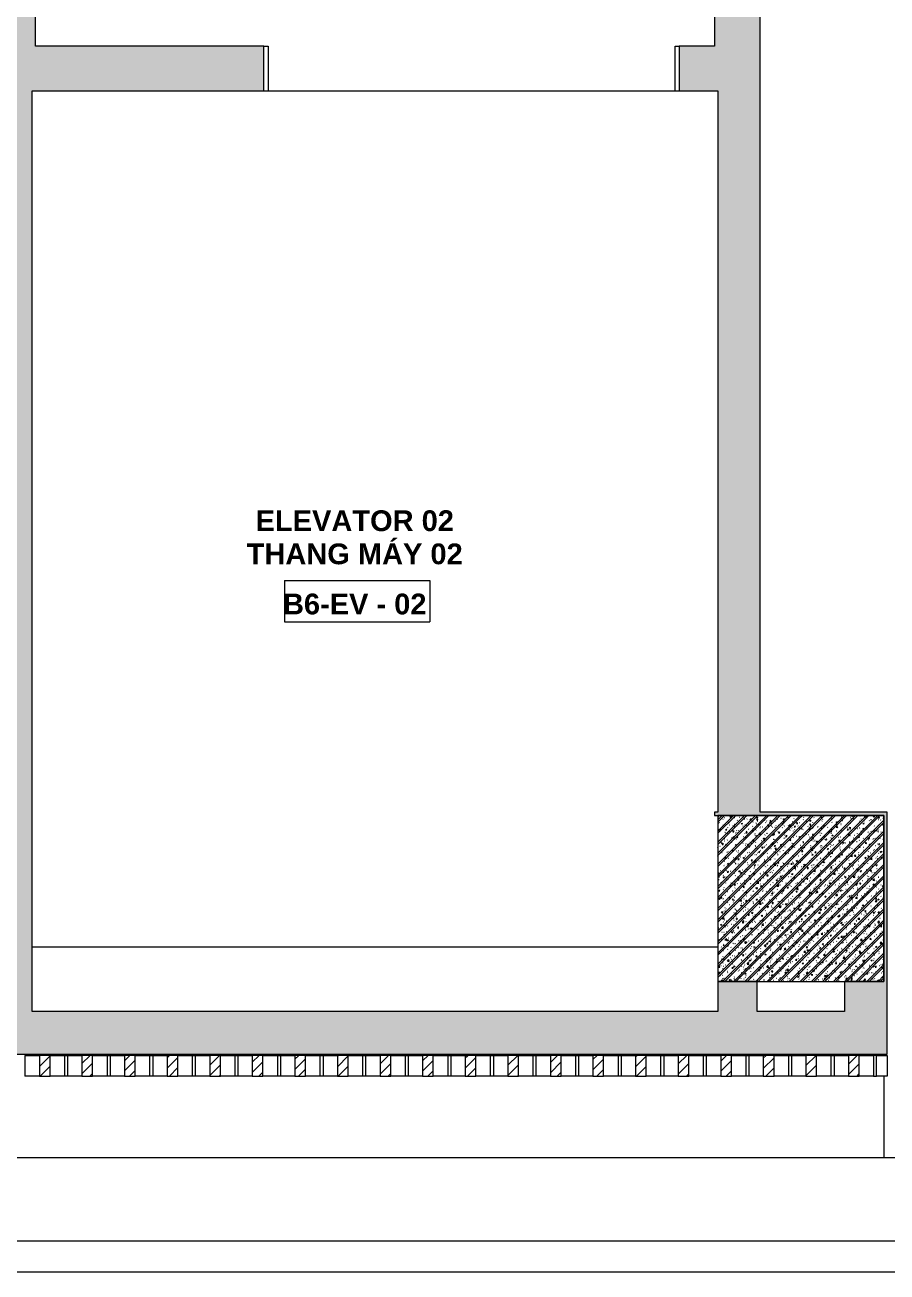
# Model space of a CAD drawing. Header units: millimetres. Extents: x -32090 to 18410, y 18847 to 76047.
# Drawn here: x 2825 to 6975, y 18847 to 24855 of the extents above; entities that cross this region are included whole.
import ezdxf

# ---------------------------------------------------------------- set-up
doc = ezdxf.new("R2010")
doc.units = ezdxf.units.MM
for name, color, linetype, lineweight in [('A-AREA-IDEN', 2, 'Continuous', 9), ('A-FLOR', 192, 'Continuous', 5), ('A-GLAZ-CURT', 52, 'Continuous', 5), ('A-GLAZ-CWMG', 51, 'Continuous', 5), ('A-WALL', 113, 'Continuous', 5), ('A-WALL-PATT', 111, 'Continuous', 5), ('I-WALL', 2, 'Continuous', 5), ('S-COLS', 52, 'Continuous', 5)]:
    doc.layers.add(name, color=color, linetype=linetype, lineweight=lineweight)
doc.styles.add('Arial_B', font='arialbd.ttf', dxfattribs={"height": 100})

# ---------------------------------------------------------------- blocks, each defined once
blk = doc.blocks.new('GUTTER_1 - GUTTER_1-8544427-1st Traffic Floor Plan - Pedestrian')
at = {"layer": 'A-FLOR'}
for p, q in [((-31939.9, 18997), (18260.1, 18997)), ((18410.1, 18847), (-32089.9, 18847))]:
    blk.add_line(p, q, dxfattribs=at)
blk = doc.blocks.new('X Block - X Block-V394-1st Traffic Floor Plan - Pedestrian')
at = {"layer": 'A-GLAZ-CURT'}
h = blk.add_hatch(dxfattribs=at)
h.set_pattern_fill('FP_378', color=256, style=0, pattern_type=2)
h.set_pattern_definition([(45, (-2927.566, -19841), (-24.74874, 24.74874), [])])
h.paths.add_polyline_path([(-33.3, 50), (-33.3, -50), (18.3, -50), (18.3, 50)])
for p, q in [((-102.5, 50), (-33.3, 50)), ((-102.5, 50), (-102.5, -50)), ((18.3, 50), (-33.3, 50)), ((-33.3, 50), (-33.3, -50)), ((18.3, -50), (18.3, 50)), ((18.3, 50), (87.5, 50)), ((87.5, 50), (87.5, -50)), ((-33.3, -50), (-102.5, -50)), ((-33.3, -50), (18.3, -50)), ((87.5, -50), (18.3, -50))]:
    blk.add_line(p, q, dxfattribs=at)
blk = doc.blocks.new('X Block - X Block-V395-1st Traffic Floor Plan - Pedestrian')
at = {"layer": 'A-GLAZ-CURT'}
h = blk.add_hatch(dxfattribs=at)
h.set_pattern_fill('FP_379', color=256, style=0, pattern_type=2)
h.set_pattern_definition([(45, (-3132.566, -19841), (-24.74874, 24.74874), [])])
h.paths.add_polyline_path([(-33.3, 50), (-33.3, -50), (18.3, -50), (18.3, 50)])
for p, q in [((-102.5, 50), (-33.3, 50)), ((-102.5, 50), (-102.5, -50)), ((18.3, 50), (-33.3, 50)), ((-33.3, 50), (-33.3, -50)), ((18.3, -50), (18.3, 50)), ((18.3, 50), (87.5, 50)), ((87.5, 50), (87.5, -50)), ((-33.3, -50), (-102.5, -50)), ((-33.3, -50), (18.3, -50)), ((87.5, -50), (18.3, -50))]:
    blk.add_line(p, q, dxfattribs=at)
blk = doc.blocks.new('X Block - X Block-V396-1st Traffic Floor Plan - Pedestrian')
at = {"layer": 'A-GLAZ-CURT'}
h = blk.add_hatch(dxfattribs=at)
h.set_pattern_fill('FP_380', color=256, style=0, pattern_type=2)
h.set_pattern_definition([(45, (-3337.566, -19841), (-24.74874, 24.74874), [])])
h.paths.add_polyline_path([(-33.3, 50), (-33.3, -50), (18.3, -50), (18.3, 50)])
for p, q in [((-102.5, 50), (-33.3, 50)), ((-102.5, 50), (-102.5, -50)), ((18.3, 50), (-33.3, 50)), ((-33.3, 50), (-33.3, -50)), ((18.3, -50), (18.3, 50)), ((18.3, 50), (87.5, 50)), ((87.5, 50), (87.5, -50)), ((-33.3, -50), (-102.5, -50)), ((-33.3, -50), (18.3, -50)), ((87.5, -50), (18.3, -50))]:
    blk.add_line(p, q, dxfattribs=at)
blk = doc.blocks.new('X Block - X Block-V397-1st Traffic Floor Plan - Pedestrian')
at = {"layer": 'A-GLAZ-CURT'}
h = blk.add_hatch(dxfattribs=at)
h.set_pattern_fill('FP_381', color=256, style=0, pattern_type=2)
h.set_pattern_definition([(45, (-3542.566, -19841), (-24.74874, 24.74874), [])])
h.paths.add_polyline_path([(-33.3, 50), (-33.3, -50), (18.3, -50), (18.3, 50)])
for p, q in [((-102.5, 50), (-33.3, 50)), ((-102.5, 50), (-102.5, -50)), ((18.3, 50), (-33.3, 50)), ((-33.3, 50), (-33.3, -50)), ((18.3, -50), (18.3, 50)), ((18.3, 50), (87.5, 50)), ((87.5, 50), (87.5, -50)), ((-33.3, -50), (-102.5, -50)), ((-33.3, -50), (18.3, -50)), ((87.5, -50), (18.3, -50))]:
    blk.add_line(p, q, dxfattribs=at)
blk = doc.blocks.new('X Block - X Block-V398-1st Traffic Floor Plan - Pedestrian')
at = {"layer": 'A-GLAZ-CURT'}
h = blk.add_hatch(dxfattribs=at)
h.set_pattern_fill('FP_382', color=256, style=0, pattern_type=2)
h.set_pattern_definition([(45, (-3747.566, -19841), (-24.74874, 24.74874), [])])
h.paths.add_polyline_path([(-33.3, 50), (-33.3, -50), (18.3, -50), (18.3, 50)])
for p, q in [((-102.5, 50), (-33.3, 50)), ((-102.5, 50), (-102.5, -50)), ((18.3, 50), (-33.3, 50)), ((-33.3, 50), (-33.3, -50)), ((18.3, -50), (18.3, 50)), ((18.3, 50), (87.5, 50)), ((87.5, 50), (87.5, -50)), ((-33.3, -50), (-102.5, -50)), ((-33.3, -50), (18.3, -50)), ((87.5, -50), (18.3, -50))]:
    blk.add_line(p, q, dxfattribs=at)
blk = doc.blocks.new('X Block - X Block-V399-1st Traffic Floor Plan - Pedestrian')
at = {"layer": 'A-GLAZ-CURT'}
h = blk.add_hatch(dxfattribs=at)
h.set_pattern_fill('FP_383', color=256, style=0, pattern_type=2)
h.set_pattern_definition([(45, (-3952.566, -19841), (-24.74874, 24.74874), [])])
h.paths.add_polyline_path([(-33.3, 50), (-33.3, -50), (18.3, -50), (18.3, 50)])
for p, q in [((-102.5, 50), (-33.3, 50)), ((-102.5, 50), (-102.5, -50)), ((18.3, 50), (-33.3, 50)), ((-33.3, 50), (-33.3, -50)), ((18.3, -50), (18.3, 50)), ((18.3, 50), (87.5, 50)), ((87.5, 50), (87.5, -50)), ((-33.3, -50), (-102.5, -50)), ((-33.3, -50), (18.3, -50)), ((87.5, -50), (18.3, -50))]:
    blk.add_line(p, q, dxfattribs=at)
blk = doc.blocks.new('X Block - X Block-V400-1st Traffic Floor Plan - Pedestrian')
at = {"layer": 'A-GLAZ-CURT'}
h = blk.add_hatch(dxfattribs=at)
h.set_pattern_fill('FP_384', color=256, style=0, pattern_type=2)
h.set_pattern_definition([(45, (-4157.566, -19841), (-24.74874, 24.74874), [])])
h.paths.add_polyline_path([(18.3, -50), (18.3, 50), (-33.3, 50), (-33.3, -50), (9, -50)])
for p, q in [((-102.5, 50), (-33.3, 50)), ((-102.5, 50), (-102.5, -50)), ((18.3, 50), (-33.3, 50)), ((-33.3, 50), (-33.3, -50)), ((18.3, -50), (18.3, 50)), ((18.3, 50), (87.5, 50)), ((87.5, 50), (87.5, -50)), ((-33.3, -50), (-102.5, -50)), ((-33.3, -50), (18.3, -50)), ((87.5, -50), (18.3, -50))]:
    blk.add_line(p, q, dxfattribs=at)
blk = doc.blocks.new('X Block - X Block-V401-1st Traffic Floor Plan - Pedestrian')
at = {"layer": 'A-GLAZ-CURT'}
h = blk.add_hatch(dxfattribs=at)
h.set_pattern_fill('FP_385', color=256, style=0, pattern_type=2)
h.set_pattern_definition([(45, (-4362.566, -19841), (-24.74874, 24.74874), [])])
h.paths.add_polyline_path([(-33.3, 50), (-33.3, -50), (18.3, -50), (18.3, 50)])
for p, q in [((-102.5, 50), (-33.3, 50)), ((-102.5, 50), (-102.5, -50)), ((18.3, 50), (-33.3, 50)), ((-33.3, 50), (-33.3, -50)), ((18.3, -50), (18.3, 50)), ((18.3, 50), (87.5, 50)), ((87.5, 50), (87.5, -50)), ((-33.3, -50), (-102.5, -50)), ((-33.3, -50), (18.3, -50)), ((87.5, -50), (18.3, -50))]:
    blk.add_line(p, q, dxfattribs=at)
blk = doc.blocks.new('X Block - X Block-V402-1st Traffic Floor Plan - Pedestrian')
at = {"layer": 'A-GLAZ-CURT'}
h = blk.add_hatch(dxfattribs=at)
h.set_pattern_fill('FP_386', color=256, style=0, pattern_type=2)
h.set_pattern_definition([(45, (-4567.566, -19841), (-24.74874, 24.74874), [])])
h.paths.add_polyline_path([(-33.3, 50), (-33.3, -50), (18.3, -50), (18.3, 50)])
for p, q in [((-102.5, 50), (-33.3, 50)), ((-102.5, 50), (-102.5, -50)), ((18.3, 50), (-33.3, 50)), ((-33.3, 50), (-33.3, -50)), ((18.3, -50), (18.3, 50)), ((18.3, 50), (87.5, 50)), ((87.5, 50), (87.5, -50)), ((-33.3, -50), (-102.5, -50)), ((-33.3, -50), (18.3, -50)), ((87.5, -50), (18.3, -50))]:
    blk.add_line(p, q, dxfattribs=at)
blk = doc.blocks.new('X Block - X Block-V403-1st Traffic Floor Plan - Pedestrian')
at = {"layer": 'A-GLAZ-CURT'}
h = blk.add_hatch(dxfattribs=at)
h.set_pattern_fill('FP_387', color=256, style=0, pattern_type=2)
h.set_pattern_definition([(45, (-4772.566, -19841), (-24.74874, 24.74874), [])])
h.paths.add_polyline_path([(18.3, -50), (18.3, 50), (-33.3, 50), (-33.3, -50), (-27.9, -50)])
for p, q in [((-102.5, 50), (-33.3, 50)), ((-102.5, 50), (-102.5, -50)), ((18.3, 50), (-33.3, 50)), ((-33.3, 50), (-33.3, -50)), ((18.3, -50), (18.3, 50)), ((18.3, 50), (87.5, 50)), ((87.5, 50), (87.5, -50)), ((-33.3, -50), (-102.5, -50)), ((-33.3, -50), (18.3, -50)), ((87.5, -50), (18.3, -50))]:
    blk.add_line(p, q, dxfattribs=at)
blk = doc.blocks.new('X Block - X Block-V404-1st Traffic Floor Plan - Pedestrian')
at = {"layer": 'A-GLAZ-CURT'}
h = blk.add_hatch(dxfattribs=at)
h.set_pattern_fill('FP_388', color=256, style=0, pattern_type=2)
h.set_pattern_definition([(45, (-4977.566, -19841), (-24.74874, 24.74874), [])])
h.paths.add_polyline_path([(-33.3, -50), (18.3, -50), (18.3, 50), (-33.3, 50)])
for p, q in [((-102.5, 50), (-33.3, 50)), ((-102.5, 50), (-102.5, -50)), ((18.3, 50), (-33.3, 50)), ((-33.3, 50), (-33.3, -50)), ((18.3, -50), (18.3, 50)), ((18.3, 50), (87.5, 50)), ((87.5, 50), (87.5, -50)), ((-33.3, -50), (-102.5, -50)), ((-33.3, -50), (18.3, -50)), ((87.5, -50), (18.3, -50))]:
    blk.add_line(p, q, dxfattribs=at)
blk = doc.blocks.new('X Block - X Block-V405-1st Traffic Floor Plan - Pedestrian')
at = {"layer": 'A-GLAZ-CURT'}
h = blk.add_hatch(dxfattribs=at)
h.set_pattern_fill('FP_389', color=256, style=0, pattern_type=2)
h.set_pattern_definition([(45, (-5182.566, -19841), (-24.74874, 24.74874), [])])
h.paths.add_polyline_path([(-33.3, -50), (18.3, -50), (18.3, 50), (-33.3, 50)])
for p, q in [((-102.5, 50), (-33.3, 50)), ((-102.5, 50), (-102.5, -50)), ((18.3, 50), (-33.3, 50)), ((-33.3, 50), (-33.3, -50)), ((18.3, -50), (18.3, 50)), ((18.3, 50), (87.5, 50)), ((87.5, 50), (87.5, -50)), ((-33.3, -50), (-102.5, -50)), ((-33.3, -50), (18.3, -50)), ((87.5, -50), (18.3, -50))]:
    blk.add_line(p, q, dxfattribs=at)
blk = doc.blocks.new('X Block - X Block-V406-1st Traffic Floor Plan - Pedestrian')
at = {"layer": 'A-GLAZ-CURT'}
h = blk.add_hatch(dxfattribs=at)
h.set_pattern_fill('FP_390', color=256, style=0, pattern_type=2)
h.set_pattern_definition([(45, (-5387.566, -19841), (-24.74874, 24.74874), [])])
h.paths.add_polyline_path([(-33.3, -50), (18.3, -50), (18.3, 50), (-33.3, 50)])
for p, q in [((-102.5, 50), (-33.3, 50)), ((-102.5, 50), (-102.5, -50)), ((18.3, 50), (-33.3, 50)), ((-33.3, 50), (-33.3, -50)), ((18.3, -50), (18.3, 50)), ((18.3, 50), (87.5, 50)), ((87.5, 50), (87.5, -50)), ((-33.3, -50), (-102.5, -50)), ((-33.3, -50), (18.3, -50)), ((87.5, -50), (18.3, -50))]:
    blk.add_line(p, q, dxfattribs=at)
blk = doc.blocks.new('X Block - X Block-V407-1st Traffic Floor Plan - Pedestrian')
at = {"layer": 'A-GLAZ-CURT'}
h = blk.add_hatch(dxfattribs=at)
h.set_pattern_fill('FP_391', color=256, style=0, pattern_type=2)
h.set_pattern_definition([(45, (-5592.566, -19841), (-24.74874, 24.74874), [])])
h.paths.add_polyline_path([(-33.3, -50), (18.3, -50), (18.3, 50), (-33.3, 50)])
for p, q in [((-102.5, 50), (-33.3, 50)), ((-102.5, 50), (-102.5, -50)), ((18.3, 50), (-33.3, 50)), ((-33.3, 50), (-33.3, -50)), ((18.3, -50), (18.3, 50)), ((18.3, 50), (87.5, 50)), ((87.5, 50), (87.5, -50)), ((-33.3, -50), (-102.5, -50)), ((-33.3, -50), (18.3, -50)), ((87.5, -50), (18.3, -50))]:
    blk.add_line(p, q, dxfattribs=at)
blk = doc.blocks.new('X Block - X Block-V408-1st Traffic Floor Plan - Pedestrian')
at = {"layer": 'A-GLAZ-CURT'}
h = blk.add_hatch(dxfattribs=at)
h.set_pattern_fill('FP_392', color=256, style=0, pattern_type=2)
h.set_pattern_definition([(45, (-5797.566, -19841), (-24.74874, 24.74874), [])])
h.paths.add_polyline_path([(-33.3, -50), (18.3, -50), (18.3, 50), (-33.3, 50)])
for p, q in [((-102.5, 50), (-33.3, 50)), ((-102.5, 50), (-102.5, -50)), ((18.3, 50), (-33.3, 50)), ((-33.3, 50), (-33.3, -50)), ((18.3, -50), (18.3, 50)), ((18.3, 50), (87.5, 50)), ((87.5, 50), (87.5, -50)), ((-33.3, -50), (-102.5, -50)), ((-33.3, -50), (18.3, -50)), ((87.5, -50), (18.3, -50))]:
    blk.add_line(p, q, dxfattribs=at)
blk = doc.blocks.new('X Block - X Block-V409-1st Traffic Floor Plan - Pedestrian')
at = {"layer": 'A-GLAZ-CURT'}
h = blk.add_hatch(dxfattribs=at)
h.set_pattern_fill('FP_393', color=256, style=0, pattern_type=2)
h.set_pattern_definition([(45, (-6002.566, -19841), (-24.74874, 24.74874), [])])
h.paths.add_polyline_path([(-33.3, -50), (18.3, -50), (18.3, 50), (-33.3, 50)])
for p, q in [((-102.5, 50), (-33.3, 50)), ((-102.5, 50), (-102.5, -50)), ((18.3, 50), (-33.3, 50)), ((-33.3, 50), (-33.3, -50)), ((18.3, -50), (18.3, 50)), ((18.3, 50), (87.5, 50)), ((87.5, 50), (87.5, -50)), ((-33.3, -50), (-102.5, -50)), ((-33.3, -50), (18.3, -50)), ((87.5, -50), (18.3, -50))]:
    blk.add_line(p, q, dxfattribs=at)
blk = doc.blocks.new('X Block - X Block-V410-1st Traffic Floor Plan - Pedestrian')
at = {"layer": 'A-GLAZ-CURT'}
h = blk.add_hatch(dxfattribs=at)
h.set_pattern_fill('FP_394', color=256, style=0, pattern_type=2)
h.set_pattern_definition([(45, (-6207.566, -19841), (-24.74874, 24.74874), [])])
h.paths.add_polyline_path([(-33.3, -50), (18.3, -50), (18.3, 50), (-33.3, 50)])
for p, q in [((-102.5, 50), (-33.3, 50)), ((-102.5, 50), (-102.5, -50)), ((18.3, 50), (-33.3, 50)), ((-33.3, 50), (-33.3, -50)), ((18.3, -50), (18.3, 50)), ((18.3, 50), (87.5, 50)), ((87.5, 50), (87.5, -50)), ((-33.3, -50), (-102.5, -50)), ((-33.3, -50), (18.3, -50)), ((87.5, -50), (18.3, -50))]:
    blk.add_line(p, q, dxfattribs=at)
blk = doc.blocks.new('X Block - X Block-V411-1st Traffic Floor Plan - Pedestrian')
at = {"layer": 'A-GLAZ-CURT'}
h = blk.add_hatch(dxfattribs=at)
h.set_pattern_fill('FP_395', color=256, style=0, pattern_type=2)
h.set_pattern_definition([(45, (-6412.566, -19841), (-24.74874, 24.74874), [])])
h.paths.add_polyline_path([(-33.3, -50), (18.3, -50), (18.3, 50), (-33.3, 50)])
for p, q in [((-102.5, 50), (-33.3, 50)), ((-102.5, 50), (-102.5, -50)), ((18.3, 50), (-33.3, 50)), ((-33.3, 50), (-33.3, -50)), ((18.3, -50), (18.3, 50)), ((18.3, 50), (87.5, 50)), ((87.5, 50), (87.5, -50)), ((-33.3, -50), (-102.5, -50)), ((-33.3, -50), (18.3, -50)), ((87.5, -50), (18.3, -50))]:
    blk.add_line(p, q, dxfattribs=at)
blk = doc.blocks.new('X Block - X Block-V412-1st Traffic Floor Plan - Pedestrian')
at = {"layer": 'A-GLAZ-CURT'}
h = blk.add_hatch(dxfattribs=at)
h.set_pattern_fill('FP_396', color=256, style=0, pattern_type=2)
h.set_pattern_definition([(45, (-6617.566, -19841), (-24.74874, 24.74874), [])])
h.paths.add_polyline_path([(-33.3, -50), (18.3, -50), (18.3, 50), (-33.3, 50)])
for p, q in [((-102.5, 50), (-33.3, 50)), ((-102.5, 50), (-102.5, -50)), ((18.3, 50), (-33.3, 50)), ((-33.3, 50), (-33.3, -50)), ((18.3, -50), (18.3, 50)), ((18.3, 50), (87.5, 50)), ((87.5, 50), (87.5, -50)), ((-33.3, -50), (-102.5, -50)), ((-33.3, -50), (18.3, -50)), ((87.5, -50), (18.3, -50))]:
    blk.add_line(p, q, dxfattribs=at)
blk = doc.blocks.new('Rectangular Mullion - 15 x 100mm-10597006-1st Traffic Floor Plan - Pedestrian')
at = {"layer": 'A-GLAZ-CWMG'}
for p, q in [((10230.1, 75103), (10245.1, 75103)), ((10245.1, 75003), (10230.1, 75003))]:
    blk.add_line(p, q, dxfattribs=at)
blk = doc.blocks.new('X Block - X Block-V413-1st Traffic Floor Plan - Pedestrian')
at = {"layer": 'A-GLAZ-CURT'}
h = blk.add_hatch(dxfattribs=at)
h.set_pattern_fill('FP_397', color=256, style=0, pattern_type=2)
h.set_pattern_definition([(45, (-6815.066, -19841), (-24.74874, 24.74874), [])])
h.paths.add_polyline_path([(-25.8, 50), (-25.8, -50), (25.8, -50), (25.8, 50)])
for p, q in [((-95, 50), (-25.8, 50)), ((-95, 50), (-95, -50)), ((25.8, 50), (-25.8, 50)), ((-25.8, 50), (-25.8, -50)), ((25.8, -50), (25.8, 50)), ((25.8, 50), (95, 50)), ((-25.8, -50), (-95, -50)), ((-25.8, -50), (25.8, -50)), ((95, -50), (25.8, -50))]:
    blk.add_line(p, q, dxfattribs=at)
blk = doc.blocks.new('Rectangular Mullion - 15 x 100mm-10597013-1st Traffic Floor Plan - Pedestrian')
at = {"layer": 'A-GLAZ-CWMG'}
for p, q in [((-15, 50), (0, 50)), ((-15, -50), (-15, 50)), ((0, 50), (0, -50)), ((0, -50), (-15, -50))]:
    blk.add_line(p, q, dxfattribs=at)
blk = doc.blocks.new('Room Tag - Room Tag-8377849-1st Traffic Floor Plan - Pedestrian')
at = {"layer": 'A-AREA-IDEN'}
for p, q in [((-7, -0.80625), (-7, -4.80625)), ((-7, -0.80625), (7, -0.80625)), ((7, -0.80625), (7, -4.80625)), ((-7, -4.80625), (7, -4.80625))]:
    blk.add_line(p, q, dxfattribs=at)

msp = doc.modelspace()

# ---------------------------------------------------------------- hatches: boundary and pattern name
at = {"layer": 'A-WALL-PATT'}
h = msp.add_hatch(color=256, dxfattribs=at)
h.paths.add_polyline_path([(6365.1, 24742.2), (6365.1, 26932), (6145.1, 26932), (6145.1, 24742.2)])
h.paths.add_polyline_path([(6160.1, 26947), (6160.1, 27747), (6145.1, 27747), (6145.1, 26947)])
h.paths.add_polyline_path([(6145.1, 27762), (6365.1, 27762), (6365.1, 31032), (6145.1, 31032), (6145.1, 27998.5)])
h.paths.add_polyline_path([(6160.1, 32932), (6365.1, 32932), (6365.1, 33047), (6145.1, 33047), (6145.1, 32932)])
for points in [[(2875.1, 24742.2), (2875.1, 30867), (2670.1, 30867), (2670.1, 24742.2)], [(2670.1, 19897), (2860.1, 19897), (2860.1, 24537.2), (2670.1, 24537.2), (2670.1, 20082.6)], [(6365.1, 21062), (6365.1, 24537.2), (6160.1, 24537.2), (6160.1, 21062)], [(6975.1, 21047), (6975.1, 21062), (6145.1, 21062), (6145.1, 21047), (6960.1, 21047)], [(6975.1, 20247), (6975.1, 21047), (6960.1, 21047), (6960.1, 20247)], [(6350.1, 19897), (6350.1, 20247), (6160.1, 20247), (6160.1, 19897)], [(6770.1, 19897), (6975.1, 19897), (6975.1, 20247), (6770.1, 20247), (6770.1, 20082.6)], [(4744.6, 19897), (6160.1, 19897), (6160.1, 20102), (2860.1, 20102), (2860.1, 19897), (4166.5, 19897)], [(6770.1, 19897), (6770.1, 20102), (6350.1, 20102), (6350.1, 19897), (6479, 19897)]]:
    msp.add_hatch(color=256, dxfattribs=at).paths.add_polyline_path(points)
h = msp.add_hatch(color=256, dxfattribs=at)
h.paths.add_polyline_path([(6145.1, 24742.2), (6145.1, 24752.2), (5975.1, 24752.2), (5975.1, 24742.2)])
h.paths.add_polyline_path([(3588.4, 24742.2), (3975.1, 24742.2), (3975.1, 24752.2), (2875.1, 24752.2), (2875.1, 24742.2)])
h = msp.add_hatch(color=256, dxfattribs=at)
h.paths.add_polyline_path([(3975.1, 24537.2), (3975.1, 24742.2), (2670.1, 24742.2), (2670.1, 24537.2), (3588.4, 24537.2)])
h.paths.add_polyline_path([(5975.1, 24537.2), (6365.1, 24537.2), (6365.1, 24742.2), (5975.1, 24742.2)])
at = {"layer": 'S-COLS'}
h = msp.add_hatch(dxfattribs=at)
h.set_pattern_fill('FP_1', color=256, style=0, pattern_type=2)
h.set_pattern_definition([(50, (0, 0), (63.7639, -5.57885), [6.667, -73.342]), (355, (0, 0), (-12.33488, 66.86951), [5.334, -58.674]), (100.451, (5.314, -0.465), (51.43036, 61.29098), [5.667, -62.332]), (46.184, (0, 17.78), (94.87722, -14.71484), [10.001, -110.014]), (96.636, (7.91, 16.55), (83.09115, 86.5993), [8.5, -93.497]), (351.184, (0, 17.78), (83.09204, 86.5993), [8.001, -88.011]), (21, (8.89, 13.335), (53.06449, -35.79273), [6.667, -73.342]), (326, (8.89, 13.335), (21.63066, 64.46546), [5.334, -58.674]), (71.451, (13.31, 10.35), (74.69646, 28.67237), [5.667, -62.332]), (37.5, (0, 0), (1.080413, 29.59427), [1.676, -56.286, 1.676, -57.887, -58.896]), (37.5, (0, 0), (1.080413, 29.59427), [-117.526, 1.676, -57.22]), (7.5, (0, 0), (23.386368, 35.063507), [1.676, -32.283, 1.676, -54.953, -22.447]), (7.5, (0, 0), (23.386368, 35.063507), [-90.589, 1.676, -20.771]), (327.5, (-19.825, 0), (47.456567, -2.005468), [1.676, -20.549, 1.676, -67.666, -92.011]), (327.5, (-19.825, 0), (47.456567, -2.005468), [-91.567, 1.676, -90.335]), (317.5, (-28.715, 0), (51.84495, 8.89904), [1.676, -27.216, 1.676, -44.374, -65.341]), (317.5, (-28.715, 0), (51.84495, 8.89904), [-74.943, 1.676, -63.665]), (45, (0, 0), (-26.71591, 26.71591), []), (45, (0, 10.89), (-26.71591, 26.71591), [])])
h.paths.add_polyline_path([(6960.1, 20247), (6960.1, 21047), (6160.1, 21047), (6160.1, 20247), (6479, 20247)])

# ---------------------------------------------------------------- linework, layer by layer
at = {"layer": 'A-FLOR'}
for p, q in [((3975.1, 24752.2), (3995.1, 24752.2)), ((3995.1, 24752.2), (3995.1, 24537.2)), ((5955.1, 24537.2), (5955.1, 24752.2)), ((5955.1, 24752.2), (5975.1, 24752.2)), ((3975.1, 24537.2), (5975.1, 24537.2)), ((6160.1, 20412), (2860.1, 20412)), ((6960.1, 19891), (6960.1, 19897)), ((6960.1, 19791), (6960.1, 19397)), ((17860.1, 19397), (-31539.9, 19397))]:
    msp.add_line(p, q, dxfattribs=at)
at = {"layer": 'A-WALL', "lineweight": 15}
for p, q in [((2875.1, 24752.2), (2875.1, 34042)), ((6145.1, 26932), (6145.1, 24752.2)), ((6365.1, 24742.2), (6365.1, 26932)), ((3975.1, 24537.2), (3975.1, 24742.2)), ((5975.1, 24742.2), (5975.1, 24537.2)), ((6365.1, 21062), (6365.1, 24742.2)), ((2860.1, 20102), (2860.1, 24537.2)), ((2860.1, 24537.2), (3975.1, 24537.2)), ((5975.1, 24537.2), (6160.1, 24537.2)), ((6160.1, 24537.2), (6160.1, 21062)), ((6160.1, 21062), (6145.1, 21062)), ((6145.1, 21062), (6145.1, 21047)), ((6145.1, 21047), (6960.1, 21047)), ((6975.1, 21062), (6365.1, 21062)), ((6960.1, 21047), (6960.1, 20247)), ((6975.1, 19897), (6975.1, 21062)), ((6160.1, 20247), (6160.1, 20102)), ((6350.1, 20247), (6160.1, 20247)), ((6350.1, 20102), (6350.1, 20247)), ((6770.1, 20247), (6770.1, 20102)), ((6960.1, 20247), (6770.1, 20247)), ((6160.1, 20102), (2860.1, 20102)), ((6770.1, 20102), (6350.1, 20102)), ((-3804.9, 19897), (6975.1, 19897))]:
    msp.add_line(p, q, dxfattribs=at)
at = {"layer": 'A-WALL'}
for p, q in [((6925.1, 19891), (6975.1, 19891)), ((6975.1, 19891), (6975.1, 19791)), ((6975.1, 19791), (6925.1, 19791))]:
    msp.add_line(p, q, dxfattribs=at)
at = {"layer": 'I-WALL', "lineweight": 15}
for p, q in [((3975.1, 24752.2), (2875.1, 24752.2)), ((3975.1, 24742.2), (3975.1, 24752.2)), ((6145.1, 24752.2), (5975.1, 24752.2)), ((5975.1, 24752.2), (5975.1, 24742.2))]:
    msp.add_line(p, q, dxfattribs=at)
at = {"layer": 'S-COLS', "lineweight": 15}
for p, q in [((6960.1, 21047), (6160.1, 21047)), ((6160.1, 21047), (6160.1, 20247)), ((6960.1, 20247), (6960.1, 21047)), ((6160.1, 20247), (6960.1, 20247))]:
    msp.add_line(p, q, dxfattribs=at)

# ---------------------------------------------------------------- block references
at = {"layer": 'A-AREA-IDEN', "xscale": 49.99999999999998, "yscale": 49.99999999999998, "zscale": 49.99999999999998}
msp.add_blockref('Room Tag - Room Tag-8377849-1st Traffic Floor Plan - Pedestrian', (4424.7, 22219), dxfattribs=at)
at = {"layer": 'A-FLOR'}
msp.add_blockref('GUTTER_1 - GUTTER_1-8544427-1st Traffic Floor Plan - Pedestrian', (0, 0), dxfattribs=at)
at = {"layer": 'A-GLAZ-CURT'}
for name, p in [('X Block - X Block-V394-1st Traffic Floor Plan - Pedestrian', (2927.6, 19841)), ('X Block - X Block-V395-1st Traffic Floor Plan - Pedestrian', (3132.6, 19841)), ('X Block - X Block-V396-1st Traffic Floor Plan - Pedestrian', (3337.6, 19841)), ('X Block - X Block-V397-1st Traffic Floor Plan - Pedestrian', (3542.6, 19841)), ('X Block - X Block-V398-1st Traffic Floor Plan - Pedestrian', (3747.6, 19841)), ('X Block - X Block-V399-1st Traffic Floor Plan - Pedestrian', (3952.6, 19841)), ('X Block - X Block-V400-1st Traffic Floor Plan - Pedestrian', (4157.6, 19841)), ('X Block - X Block-V401-1st Traffic Floor Plan - Pedestrian', (4362.6, 19841)), ('X Block - X Block-V402-1st Traffic Floor Plan - Pedestrian', (4567.6, 19841)), ('X Block - X Block-V403-1st Traffic Floor Plan - Pedestrian', (4772.6, 19841)), ('X Block - X Block-V404-1st Traffic Floor Plan - Pedestrian', (4977.6, 19841)), ('X Block - X Block-V405-1st Traffic Floor Plan - Pedestrian', (5182.6, 19841)), ('X Block - X Block-V406-1st Traffic Floor Plan - Pedestrian', (5387.6, 19841)), ('X Block - X Block-V407-1st Traffic Floor Plan - Pedestrian', (5592.6, 19841)), ('X Block - X Block-V408-1st Traffic Floor Plan - Pedestrian', (5797.6, 19841)), ('X Block - X Block-V409-1st Traffic Floor Plan - Pedestrian', (6002.6, 19841)), ('X Block - X Block-V410-1st Traffic Floor Plan - Pedestrian', (6207.6, 19841)), ('X Block - X Block-V411-1st Traffic Floor Plan - Pedestrian', (6412.6, 19841)), ('X Block - X Block-V412-1st Traffic Floor Plan - Pedestrian', (6617.6, 19841)), ('X Block - X Block-V413-1st Traffic Floor Plan - Pedestrian', (6815.1, 19841))]:
    msp.add_blockref(name, p, dxfattribs=at)
at = {"layer": 'A-GLAZ-CWMG', "rotation": 180}
for p in [(13260.1, 94894), (13465.1, 94894), (13670.1, 94894), (13875.1, 94894), (14080.1, 94894), (14285.1, 94894), (14490.1, 94894), (14695.1, 94894), (14900.1, 94894), (15105.1, 94894), (15310.1, 94894), (15515.1, 94894), (15720.1, 94894), (15925.1, 94894), (16130.1, 94894), (16335.1, 94894), (16540.1, 94894), (16745.1, 94894), (16950.1, 94894)]:
    msp.add_blockref('Rectangular Mullion - 15 x 100mm-10597006-1st Traffic Floor Plan - Pedestrian', p, dxfattribs=at)
at = {"layer": 'A-GLAZ-CWMG', "extrusion": (0, 0, -1), "rotation": 180}
msp.add_blockref('Rectangular Mullion - 15 x 100mm-10597013-1st Traffic Floor Plan - Pedestrian', (-6925.1, 19841), dxfattribs=at)

# ---------------------------------------------------------------- texts
at = {"layer": 'A-AREA-IDEN', "char_height": 100, "attachment_point": 1, "style": 'Arial_B'}
for s, insert, width in [('ELEVATOR 02', (3935.4, 22516.4), 1182.489), ('THANG MÁY 02', (3892.4, 22356.7), 1286.708), ('B6-EV - 02', (4067.1, 22115.2), 853.797)]:
    msp.add_mtext(s, dxfattribs=dict(at, insert=insert, width=width))

doc.saveas('drawing.dxf')
